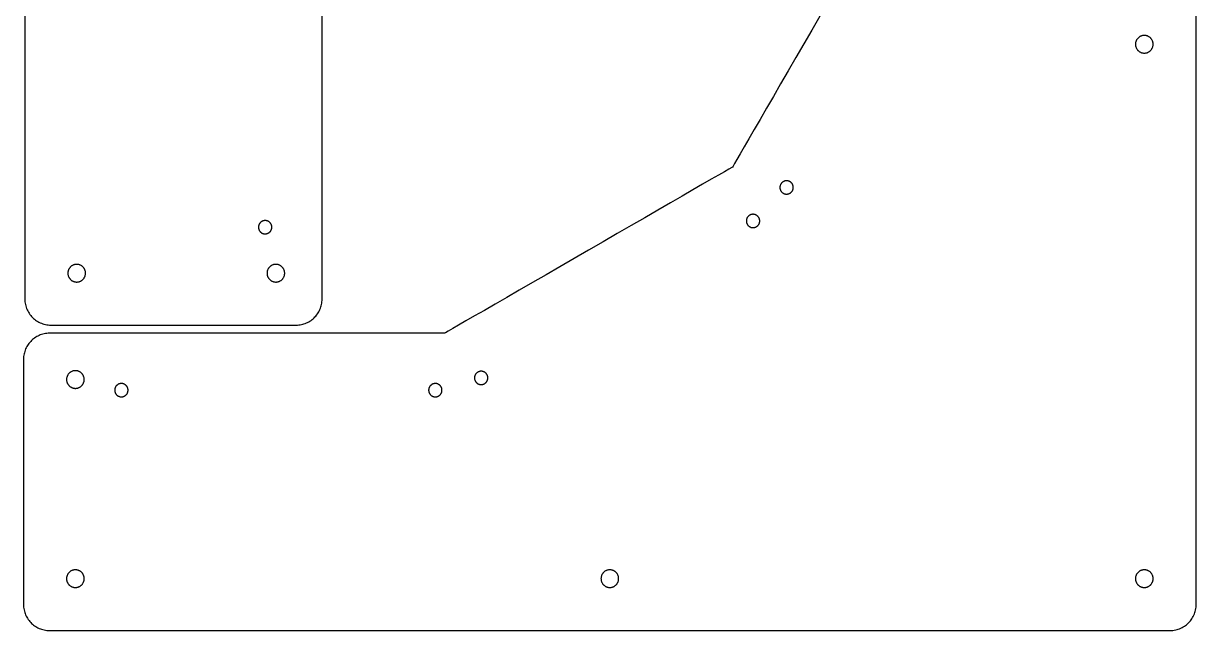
# Model space of a CAD drawing. Header units: millimetres. Extents: x -161 to 377, y -533 to 889.
# Drawn here: x -160.4 to 288.8, y -105 to 127.3 of the extents above; entities that cross this region are included whole.
import ezdxf

# ---------------------------------------------------------------- set-up
doc = ezdxf.new("R2010")
doc.units = ezdxf.units.MM
doc.header["$MEASUREMENT"] = 0

# ---------------------------------------------------------------- blocks, each defined once
blk = doc.blocks.new('block 16')
at = {"color": 7, "lineweight": 25}
blk.add_lwpolyline([(-159.89, 21.88), (-159.87, 21.33), (-159.83, 20.79), (-159.76, 20.26), (-159.66, 19.74), (-159.53, 19.22), (-159.38, 18.72), (-159.2, 18.23), (-159, 17.75), (-158.77, 17.29), (-158.52, 16.84), (-158.25, 16.4), (-157.96, 15.98), (-157.64, 15.57), (-157.31, 15.18), (-156.96, 14.81), (-156.59, 14.46), (-156.2, 14.12), (-155.79, 13.81), (-155.37, 13.52), (-154.93, 13.25), (-154.48, 13), (-154.02, 12.77), (-153.54, 12.57), (-153.05, 12.39), (-152.55, 12.24), (-152.03, 12.11), (-151.51, 12.01), (-150.98, 11.94), (-150.44, 11.9), (-149.89, 11.88), (-56.13, 11.88), (-55.6, 11.9), (-55.07, 11.94), (-54.56, 12), (-54.05, 12.1), (-53.55, 12.22), (-53.06, 12.36), (-52.59, 12.53), (-52.12, 12.72), (-51.67, 12.93), (-51.22, 13.16), (-50.8, 13.42), (-50.38, 13.7), (-49.98, 13.99), (-49.6, 14.3), (-49.23, 14.64), (-48.88, 14.99), (-48.55, 15.35), (-48.24, 15.74), (-47.94, 16.14), (-47.67, 16.55), (-47.41, 16.98), (-47.18, 17.42), (-46.96, 17.87), (-46.77, 18.34), (-46.61, 18.82), (-46.46, 19.3), (-46.34, 19.8), (-46.25, 20.31), (-46.18, 20.83), (-46.14, 21.35), (-46.13, 21.88), (-46.13, 173.02), (-45.93, 173.36), (-45.37, 174.34), (-44.45, 175.92), (-43.22, 178.05), (-41.7, 180.7), (-39.9, 183.81), (-37.86, 187.34), (-35.6, 191.25), (-33.15, 195.49), (-30.54, 200.02), (-27.78, 204.8), (-24.91, 209.77), (-21.95, 214.9), (-18.92, 220.15), (-15.85, 225.45), (-12.78, 230.79), (-9.71, 236.09), (-6.69, 241.33), (-3.73, 246.46), (-0.85, 251.44), (1.9, 256.21), (4.52, 260.75), (6.97, 264.99), (9.23, 268.9), (11.27, 272.43), (13.06, 275.54), (14.59, 278.19), (15.82, 280.32), (16.73, 281.9), (17.3, 282.88), (17.49, 283.22), (17.85, 283.42), (18.9, 284.03), (20.58, 285), (22.85, 286.31), (25.66, 287.93), (28.95, 289.83), (32.69, 291.99), (36.82, 294.38), (41.3, 296.96), (46.06, 299.71), (51.07, 302.6), (56.28, 305.61), (61.64, 308.7), (67.09, 311.85), (72.59, 315.03), (78.09, 318.2), (83.55, 321.35), (88.9, 324.44), (94.11, 327.45), (99.12, 330.34), (103.89, 333.1), (108.36, 335.68), (112.49, 338.06), (116.23, 340.22), (119.53, 342.13), (122.33, 343.75), (124.6, 345.06), (126.28, 346.03), (127.33, 346.63), (127.69, 346.84), (278.83, 346.84), (279.38, 346.85), (279.9, 346.9), (280.41, 346.96), (280.92, 347.06), (281.42, 347.18), (281.91, 347.32), (282.38, 347.49), (282.85, 347.68), (283.3, 347.89), (283.74, 348.13), (284.17, 348.38), (284.58, 348.66), (284.98, 348.95), (285.36, 349.27), (285.73, 349.6), (286.08, 349.95), (286.41, 350.32), (286.72, 350.7), (287.02, 351.1), (287.29, 351.51), (287.55, 351.94), (287.78, 352.38), (288, 352.83), (288.18, 353.3), (288.35, 353.78), (288.49, 354.26), (288.61, 354.76), (288.71, 355.27), (288.77, 355.78), (288.81, 356.31), (288.83, 356.84), (288.83, 450.6), (288.81, 451.13), (288.77, 451.65), (288.71, 452.17), (288.61, 452.68), (288.49, 453.17), (288.35, 453.66), (288.18, 454.14), (287.99, 454.6), (287.78, 455.06), (287.55, 455.5), (287.29, 455.93), (287.01, 456.34), (286.72, 456.74), (286.41, 457.12), (286.07, 457.49), (285.72, 457.84), (285.36, 458.17), (284.97, 458.49), (284.57, 458.78), (284.16, 459.06), (283.73, 459.31), (283.29, 459.55), (282.84, 459.76), (282.37, 459.95), (281.89, 460.12), (281.41, 460.26), (280.91, 460.38), (280.4, 460.47), (279.88, 460.54), (279.36, 460.58), (278.83, 460.6), (-149.89, 460.6), (-150.44, 460.58), (-150.98, 460.54), (-151.51, 460.47), (-152.03, 460.37), (-152.55, 460.24), (-153.05, 460.09), (-153.54, 459.91), (-154.02, 459.71), (-154.48, 459.48), (-154.93, 459.23), (-155.37, 458.96), (-155.79, 458.67), (-156.2, 458.35), (-156.59, 458.02), (-156.96, 457.67), (-157.31, 457.3), (-157.64, 456.91), (-157.96, 456.5), (-158.25, 456.08), (-158.52, 455.65), (-158.77, 455.19), (-159, 454.73), (-159.2, 454.25), (-159.38, 453.76), (-159.53, 453.26), (-159.66, 452.74), (-159.76, 452.22), (-159.83, 451.69), (-159.87, 451.15), (-159.89, 450.6), (-159.89, 21.88)], dxfattribs=at)
blk = doc.blocks.new('block 19')
at = {"color": 7, "lineweight": 25}
blk.add_lwpolyline([(-63.83, 28.36), (-63.64, 28.37), (-63.46, 28.38), (-63.28, 28.4), (-63.1, 28.44), (-62.93, 28.48), (-62.76, 28.53), (-62.59, 28.59), (-62.43, 28.66), (-62.27, 28.74), (-62.12, 28.82), (-61.97, 28.91), (-61.83, 29.01), (-61.69, 29.12), (-61.56, 29.23), (-61.44, 29.35), (-61.32, 29.48), (-61.21, 29.61), (-61.1, 29.75), (-61, 29.89), (-60.91, 30.04), (-60.82, 30.19), (-60.75, 30.35), (-60.68, 30.51), (-60.62, 30.67), (-60.57, 30.84), (-60.53, 31.02), (-60.49, 31.19), (-60.47, 31.37), (-60.45, 31.55), (-60.45, 31.74), (-60.45, 31.93), (-60.47, 32.1), (-60.49, 32.28), (-60.52, 32.45), (-60.56, 32.62), (-60.61, 32.78), (-60.67, 32.94), (-60.73, 33.1), (-60.8, 33.25), (-60.88, 33.4), (-60.97, 33.55), (-61.06, 33.69), (-61.16, 33.82), (-61.27, 33.95), (-61.38, 34.07), (-61.5, 34.19), (-61.62, 34.3), (-61.75, 34.41), (-61.89, 34.51), (-62.03, 34.6), (-62.17, 34.69), (-62.32, 34.77), (-62.47, 34.84), (-62.63, 34.9), (-62.79, 34.96), (-62.96, 35.01), (-63.13, 35.05), (-63.3, 35.08), (-63.47, 35.1), (-63.65, 35.12), (-63.83, 35.12), (-64.01, 35.12), (-64.18, 35.1), (-64.36, 35.08), (-64.53, 35.05), (-64.7, 35.01), (-64.86, 34.96), (-65.02, 34.9), (-65.18, 34.84), (-65.34, 34.77), (-65.48, 34.69), (-65.63, 34.6), (-65.77, 34.51), (-65.9, 34.41), (-66.03, 34.3), (-66.16, 34.19), (-66.28, 34.07), (-66.39, 33.95), (-66.49, 33.82), (-66.59, 33.68), (-66.69, 33.54), (-66.77, 33.4), (-66.85, 33.25), (-66.93, 33.1), (-66.99, 32.94), (-67.05, 32.78), (-67.09, 32.61), (-67.13, 32.44), (-67.17, 32.27), (-67.19, 32.1), (-67.2, 31.92), (-67.21, 31.74), (-67.2, 31.56), (-67.19, 31.38), (-67.17, 31.21), (-67.13, 31.04), (-67.09, 30.87), (-67.05, 30.7), (-66.99, 30.54), (-66.93, 30.39), (-66.85, 30.23), (-66.77, 30.08), (-66.69, 29.94), (-66.59, 29.8), (-66.49, 29.66), (-66.39, 29.54), (-66.28, 29.41), (-66.16, 29.29), (-66.03, 29.18), (-65.9, 29.07), (-65.77, 28.97), (-65.63, 28.88), (-65.49, 28.79), (-65.34, 28.71), (-65.18, 28.64), (-65.03, 28.58), (-64.86, 28.52), (-64.7, 28.47), (-64.53, 28.43), (-64.36, 28.4), (-64.18, 28.38), (-64.01, 28.37), (-63.83, 28.36)], dxfattribs=at)
blk = doc.blocks.new('block 24')
at = {"color": 7, "lineweight": 25}
blk.add_lwpolyline([(-140.03, 28.36), (-139.84, 28.37), (-139.66, 28.38), (-139.48, 28.4), (-139.3, 28.44), (-139.13, 28.48), (-138.96, 28.53), (-138.79, 28.59), (-138.63, 28.66), (-138.47, 28.74), (-138.32, 28.82), (-138.17, 28.91), (-138.03, 29.01), (-137.89, 29.12), (-137.76, 29.23), (-137.64, 29.35), (-137.52, 29.48), (-137.41, 29.61), (-137.3, 29.75), (-137.2, 29.89), (-137.11, 30.04), (-137.02, 30.19), (-136.95, 30.35), (-136.88, 30.51), (-136.82, 30.67), (-136.77, 30.84), (-136.73, 31.02), (-136.69, 31.19), (-136.67, 31.37), (-136.65, 31.55), (-136.65, 31.74), (-136.65, 31.93), (-136.67, 32.1), (-136.69, 32.28), (-136.72, 32.45), (-136.76, 32.62), (-136.81, 32.78), (-136.87, 32.94), (-136.93, 33.1), (-137, 33.25), (-137.08, 33.4), (-137.17, 33.55), (-137.26, 33.69), (-137.36, 33.82), (-137.47, 33.95), (-137.58, 34.07), (-137.7, 34.19), (-137.82, 34.3), (-137.95, 34.41), (-138.09, 34.51), (-138.23, 34.6), (-138.37, 34.69), (-138.52, 34.77), (-138.67, 34.84), (-138.83, 34.9), (-138.99, 34.96), (-139.16, 35.01), (-139.33, 35.05), (-139.5, 35.08), (-139.67, 35.1), (-139.85, 35.12), (-140.03, 35.12), (-140.21, 35.12), (-140.38, 35.1), (-140.56, 35.08), (-140.73, 35.05), (-140.9, 35.01), (-141.06, 34.96), (-141.22, 34.9), (-141.38, 34.84), (-141.54, 34.77), (-141.69, 34.69), (-141.83, 34.6), (-141.97, 34.51), (-142.1, 34.41), (-142.23, 34.3), (-142.36, 34.19), (-142.48, 34.07), (-142.59, 33.95), (-142.69, 33.82), (-142.79, 33.68), (-142.89, 33.54), (-142.97, 33.4), (-143.05, 33.25), (-143.13, 33.1), (-143.19, 32.94), (-143.25, 32.78), (-143.29, 32.61), (-143.33, 32.44), (-143.37, 32.27), (-143.39, 32.1), (-143.4, 31.92), (-143.41, 31.74), (-143.4, 31.56), (-143.39, 31.38), (-143.37, 31.21), (-143.33, 31.04), (-143.29, 30.87), (-143.25, 30.7), (-143.19, 30.54), (-143.13, 30.39), (-143.05, 30.23), (-142.97, 30.08), (-142.89, 29.94), (-142.79, 29.8), (-142.69, 29.66), (-142.59, 29.54), (-142.48, 29.41), (-142.36, 29.29), (-142.23, 29.18), (-142.1, 29.07), (-141.97, 28.97), (-141.83, 28.88), (-141.69, 28.79), (-141.54, 28.71), (-141.38, 28.64), (-141.23, 28.58), (-141.06, 28.52), (-140.9, 28.47), (-140.73, 28.43), (-140.56, 28.4), (-140.38, 28.38), (-140.21, 28.37), (-140.03, 28.36)], dxfattribs=at)
blk = doc.blocks.new('block 25')
at = {"color": 7, "lineweight": 25}
blk.add_lwpolyline([(-67.92, 46.79), (-67.78, 46.79), (-67.64, 46.8), (-67.5, 46.82), (-67.37, 46.85), (-67.24, 46.88), (-67.11, 46.92), (-66.99, 46.96), (-66.86, 47.01), (-66.74, 47.07), (-66.63, 47.14), (-66.52, 47.2), (-66.41, 47.28), (-66.31, 47.36), (-66.21, 47.44), (-66.11, 47.53), (-66.02, 47.63), (-65.94, 47.73), (-65.86, 47.83), (-65.78, 47.94), (-65.71, 48.05), (-65.65, 48.17), (-65.59, 48.29), (-65.54, 48.41), (-65.49, 48.53), (-65.45, 48.66), (-65.42, 48.79), (-65.4, 48.93), (-65.38, 49.06), (-65.37, 49.2), (-65.36, 49.34), (-65.37, 49.48), (-65.38, 49.61), (-65.4, 49.75), (-65.42, 49.88), (-65.45, 50), (-65.49, 50.13), (-65.53, 50.25), (-65.58, 50.37), (-65.63, 50.48), (-65.69, 50.6), (-65.76, 50.7), (-65.83, 50.81), (-65.9, 50.91), (-65.98, 51.01), (-66.07, 51.1), (-66.16, 51.19), (-66.25, 51.28), (-66.35, 51.36), (-66.45, 51.43), (-66.56, 51.5), (-66.67, 51.57), (-66.78, 51.63), (-66.9, 51.68), (-67.01, 51.73), (-67.14, 51.77), (-67.26, 51.81), (-67.39, 51.84), (-67.52, 51.86), (-67.65, 51.88), (-67.78, 51.89), (-67.92, 51.9), (-68.05, 51.89), (-68.19, 51.88), (-68.32, 51.86), (-68.45, 51.84), (-68.58, 51.81), (-68.7, 51.77), (-68.82, 51.73), (-68.94, 51.68), (-69.06, 51.63), (-69.17, 51.57), (-69.28, 51.5), (-69.39, 51.43), (-69.49, 51.36), (-69.59, 51.28), (-69.68, 51.19), (-69.77, 51.1), (-69.85, 51.01), (-69.94, 50.91), (-70.01, 50.81), (-70.08, 50.7), (-70.15, 50.59), (-70.21, 50.48), (-70.26, 50.36), (-70.31, 50.25), (-70.35, 50.12), (-70.39, 50), (-70.42, 49.87), (-70.44, 49.74), (-70.46, 49.61), (-70.47, 49.48), (-70.47, 49.34), (-70.47, 49.2), (-70.46, 49.07), (-70.44, 48.94), (-70.42, 48.81), (-70.39, 48.68), (-70.35, 48.56), (-70.31, 48.44), (-70.26, 48.32), (-70.21, 48.2), (-70.15, 48.09), (-70.08, 47.98), (-70.01, 47.87), (-69.94, 47.77), (-69.85, 47.67), (-69.77, 47.58), (-69.68, 47.49), (-69.59, 47.4), (-69.49, 47.32), (-69.39, 47.25), (-69.28, 47.18), (-69.17, 47.11), (-69.06, 47.05), (-68.94, 47), (-68.82, 46.95), (-68.7, 46.91), (-68.58, 46.87), (-68.45, 46.84), (-68.32, 46.82), (-68.19, 46.8), (-68.05, 46.79), (-67.92, 46.79)], dxfattribs=at)
blk = doc.blocks.new('block 32')
at = {"color": 7, "lineweight": 25}
blk.add_lwpolyline([(288.32, 333.71), (288.31, 334.26), (288.26, 334.8), (288.19, 335.34), (288.09, 335.86), (287.96, 336.37), (287.81, 336.87), (287.63, 337.37), (287.43, 337.84), (287.21, 338.31), (286.96, 338.76), (286.69, 339.2), (286.39, 339.62), (286.08, 340.03), (285.75, 340.41), (285.39, 340.79), (285.02, 341.14), (284.63, 341.47), (284.23, 341.79), (283.81, 342.08), (283.37, 342.35), (282.92, 342.6), (282.45, 342.82), (281.97, 343.03), (281.48, 343.2), (280.98, 343.36), (280.47, 343.48), (279.94, 343.58), (279.41, 343.65), (278.87, 343.7), (278.32, 343.71), (184.56, 343.71), (184.03, 343.7), (183.51, 343.66), (182.99, 343.59), (182.49, 343.5), (181.99, 343.38), (181.5, 343.24), (181.02, 343.07), (180.56, 342.88), (180.1, 342.67), (179.66, 342.43), (179.23, 342.18), (178.82, 341.9), (178.42, 341.6), (178.04, 341.29), (177.67, 340.96), (177.32, 340.61), (176.99, 340.24), (176.67, 339.86), (176.38, 339.46), (176.1, 339.05), (175.85, 338.62), (175.61, 338.18), (175.4, 337.72), (175.21, 337.26), (175.04, 336.78), (174.9, 336.29), (174.78, 335.79), (174.69, 335.29), (174.62, 334.77), (174.58, 334.25), (174.56, 333.71), (174.56, 182.57), (174.37, 182.24), (173.8, 181.26), (172.89, 179.68), (171.66, 177.54), (170.13, 174.9), (168.34, 171.79), (166.3, 168.25), (164.04, 164.35), (161.59, 160.1), (158.97, 155.57), (156.22, 150.8), (153.34, 145.82), (150.38, 140.69), (147.36, 135.45), (144.29, 130.14), (141.21, 124.81), (138.15, 119.5), (135.12, 114.26), (132.16, 109.13), (129.29, 104.16), (126.53, 99.38), (123.91, 94.85), (121.47, 90.61), (119.21, 86.7), (117.17, 83.16), (115.37, 80.05), (113.85, 77.41), (112.61, 75.28), (111.7, 73.7), (111.14, 72.72), (110.94, 72.38), (110.58, 72.17), (109.54, 71.57), (107.86, 70.6), (105.59, 69.29), (102.78, 67.67), (99.48, 65.76), (95.74, 63.6), (91.61, 61.22), (87.14, 58.64), (82.37, 55.89), (77.36, 52.99), (72.15, 49.99), (66.8, 46.89), (61.35, 43.75), (55.84, 40.57), (50.34, 37.39), (44.89, 34.24), (39.54, 31.15), (34.33, 28.15), (29.32, 25.25), (24.55, 22.5), (20.08, 19.92), (15.95, 17.53), (12.21, 15.37), (8.91, 13.47), (6.1, 11.85), (3.83, 10.54), (2.15, 9.57), (1.11, 8.97), (0.75, 8.76), (-150.39, 8.76), (-150.94, 8.74), (-151.47, 8.7), (-151.98, 8.63), (-152.49, 8.54), (-152.98, 8.42), (-153.47, 8.28), (-153.95, 8.11), (-154.41, 7.92), (-154.87, 7.7), (-155.31, 7.47), (-155.73, 7.21), (-156.15, 6.94), (-156.54, 6.64), (-156.93, 6.33), (-157.29, 6), (-157.64, 5.65), (-157.98, 5.28), (-158.29, 4.9), (-158.58, 4.5), (-158.86, 4.08), (-159.11, 3.66), (-159.35, 3.22), (-159.56, 2.76), (-159.75, 2.3), (-159.92, 1.82), (-160.06, 1.33), (-160.18, 0.83), (-160.27, 0.33), (-160.34, -0.19), (-160.38, -0.71), (-160.39, -1.24), (-160.39, -95), (-160.38, -95.53), (-160.34, -96.06), (-160.27, -96.57), (-160.18, -97.08), (-160.06, -97.58), (-159.92, -98.07), (-159.75, -98.54), (-159.56, -99.01), (-159.35, -99.46), (-159.11, -99.9), (-158.86, -100.33), (-158.58, -100.75), (-158.28, -101.14), (-157.97, -101.53), (-157.64, -101.9), (-157.29, -102.25), (-156.92, -102.58), (-156.54, -102.89), (-156.14, -103.19), (-155.72, -103.46), (-155.3, -103.72), (-154.86, -103.95), (-154.4, -104.17), (-153.94, -104.35), (-153.46, -104.52), (-152.97, -104.67), (-152.47, -104.78), (-151.96, -104.88), (-151.45, -104.95), (-150.92, -104.99), (-150.39, -105), (278.32, -105), (278.87, -104.99), (279.41, -104.94), (279.94, -104.87), (280.47, -104.77), (280.98, -104.64), (281.48, -104.49), (281.97, -104.31), (282.45, -104.11), (282.92, -103.88), (283.37, -103.64), (283.81, -103.36), (284.23, -103.07), (284.63, -102.76), (285.02, -102.42), (285.39, -102.07), (285.75, -101.7), (286.08, -101.31), (286.39, -100.91), (286.69, -100.49), (286.96, -100.05), (287.21, -99.6), (287.43, -99.13), (287.63, -98.65), (287.81, -98.16), (287.96, -97.66), (288.09, -97.15), (288.19, -96.62), (288.26, -96.09), (288.31, -95.55), (288.32, -95), (288.32, 333.71)], dxfattribs=at)
blk = doc.blocks.new('block 34')
at = {"color": 7, "lineweight": 25}
blk.add_lwpolyline([(268.46, -81.76), (268.28, -81.77), (268.09, -81.78), (267.91, -81.81), (267.74, -81.84), (267.56, -81.88), (267.39, -81.93), (267.23, -81.99), (267.07, -82.06), (266.91, -82.14), (266.76, -82.22), (266.61, -82.31), (266.47, -82.41), (266.33, -82.52), (266.2, -82.63), (266.07, -82.75), (265.95, -82.88), (265.84, -83.01), (265.73, -83.15), (265.64, -83.29), (265.54, -83.44), (265.46, -83.59), (265.38, -83.75), (265.32, -83.91), (265.26, -84.07), (265.2, -84.24), (265.16, -84.42), (265.13, -84.59), (265.1, -84.77), (265.09, -84.96), (265.08, -85.14), (265.09, -85.33), (265.1, -85.5), (265.12, -85.68), (265.16, -85.85), (265.2, -86.02), (265.25, -86.18), (265.3, -86.34), (265.37, -86.5), (265.44, -86.65), (265.52, -86.8), (265.61, -86.95), (265.7, -87.09), (265.8, -87.22), (265.9, -87.35), (266.02, -87.47), (266.13, -87.59), (266.26, -87.7), (266.39, -87.81), (266.52, -87.91), (266.66, -88), (266.81, -88.09), (266.96, -88.17), (267.11, -88.24), (267.27, -88.3), (267.43, -88.36), (267.59, -88.41), (267.76, -88.45), (267.93, -88.48), (268.11, -88.5), (268.28, -88.52), (268.46, -88.52), (268.64, -88.52), (268.82, -88.5), (268.99, -88.48), (269.16, -88.45), (269.33, -88.41), (269.5, -88.36), (269.66, -88.3), (269.82, -88.24), (269.97, -88.17), (270.12, -88.09), (270.26, -88), (270.41, -87.91), (270.54, -87.81), (270.67, -87.7), (270.79, -87.59), (270.91, -87.47), (271.02, -87.35), (271.13, -87.22), (271.23, -87.08), (271.32, -86.94), (271.41, -86.8), (271.49, -86.65), (271.56, -86.5), (271.62, -86.34), (271.68, -86.18), (271.73, -86.01), (271.77, -85.84), (271.8, -85.67), (271.82, -85.5), (271.84, -85.32), (271.84, -85.14), (271.84, -84.96), (271.82, -84.79), (271.8, -84.61), (271.77, -84.44), (271.73, -84.27), (271.68, -84.11), (271.62, -83.95), (271.56, -83.79), (271.49, -83.63), (271.41, -83.49), (271.32, -83.34), (271.23, -83.2), (271.13, -83.07), (271.02, -82.94), (270.91, -82.81), (270.79, -82.69), (270.67, -82.58), (270.54, -82.47), (270.41, -82.37), (270.26, -82.28), (270.12, -82.2), (269.97, -82.12), (269.82, -82.04), (269.66, -81.98), (269.5, -81.92), (269.33, -81.88), (269.16, -81.84), (268.99, -81.8), (268.82, -81.78), (268.64, -81.77), (268.46, -81.76)], dxfattribs=at)
blk = doc.blocks.new('block 36')
at = {"color": 7, "lineweight": 25}
blk.add_lwpolyline([(63.96, -81.76), (63.78, -81.77), (63.6, -81.78), (63.42, -81.81), (63.24, -81.84), (63.07, -81.88), (62.9, -81.93), (62.73, -81.99), (62.57, -82.06), (62.41, -82.14), (62.26, -82.22), (62.11, -82.31), (61.97, -82.41), (61.83, -82.52), (61.7, -82.63), (61.57, -82.75), (61.46, -82.88), (61.34, -83.01), (61.24, -83.15), (61.14, -83.29), (61.05, -83.44), (60.96, -83.59), (60.89, -83.75), (60.82, -83.91), (60.76, -84.07), (60.71, -84.24), (60.66, -84.42), (60.63, -84.59), (60.6, -84.77), (60.59, -84.96), (60.58, -85.14), (60.59, -85.33), (60.6, -85.5), (60.63, -85.68), (60.66, -85.85), (60.7, -86.02), (60.75, -86.18), (60.8, -86.34), (60.87, -86.5), (60.94, -86.65), (61.02, -86.8), (61.11, -86.95), (61.2, -87.09), (61.3, -87.22), (61.41, -87.35), (61.52, -87.47), (61.64, -87.59), (61.76, -87.7), (61.89, -87.81), (62.02, -87.91), (62.16, -88), (62.31, -88.09), (62.46, -88.17), (62.61, -88.24), (62.77, -88.3), (62.93, -88.36), (63.09, -88.41), (63.26, -88.45), (63.43, -88.48), (63.61, -88.5), (63.79, -88.52), (63.96, -88.52), (64.14, -88.52), (64.32, -88.5), (64.5, -88.48), (64.67, -88.45), (64.83, -88.41), (65, -88.36), (65.16, -88.3), (65.32, -88.24), (65.47, -88.17), (65.62, -88.09), (65.77, -88), (65.91, -87.91), (66.04, -87.81), (66.17, -87.7), (66.29, -87.59), (66.41, -87.47), (66.53, -87.35), (66.63, -87.22), (66.73, -87.08), (66.82, -86.94), (66.91, -86.8), (66.99, -86.65), (67.06, -86.5), (67.13, -86.34), (67.18, -86.18), (67.23, -86.01), (67.27, -85.84), (67.3, -85.67), (67.33, -85.5), (67.34, -85.32), (67.34, -85.14), (67.34, -84.96), (67.33, -84.79), (67.3, -84.61), (67.27, -84.44), (67.23, -84.27), (67.18, -84.11), (67.13, -83.95), (67.06, -83.79), (66.99, -83.63), (66.91, -83.49), (66.82, -83.34), (66.73, -83.2), (66.63, -83.07), (66.53, -82.94), (66.41, -82.81), (66.29, -82.69), (66.17, -82.58), (66.04, -82.47), (65.91, -82.37), (65.77, -82.28), (65.62, -82.2), (65.47, -82.12), (65.32, -82.04), (65.16, -81.98), (65, -81.92), (64.84, -81.88), (64.67, -81.84), (64.5, -81.8), (64.32, -81.78), (64.14, -81.77), (63.96, -81.76)], dxfattribs=at)
blk = doc.blocks.new('block 37')
at = {"color": 7, "lineweight": 25}
blk.add_lwpolyline([(-140.53, -5.56), (-140.72, -5.57), (-140.9, -5.58), (-141.08, -5.61), (-141.26, -5.64), (-141.43, -5.68), (-141.6, -5.73), (-141.77, -5.79), (-141.93, -5.86), (-142.09, -5.94), (-142.24, -6.02), (-142.39, -6.11), (-142.53, -6.21), (-142.67, -6.32), (-142.8, -6.43), (-142.92, -6.55), (-143.04, -6.68), (-143.16, -6.81), (-143.26, -6.95), (-143.36, -7.09), (-143.45, -7.24), (-143.54, -7.39), (-143.61, -7.55), (-143.68, -7.71), (-143.74, -7.87), (-143.79, -8.04), (-143.84, -8.22), (-143.87, -8.39), (-143.89, -8.57), (-143.91, -8.76), (-143.91, -8.94), (-143.91, -9.13), (-143.9, -9.3), (-143.87, -9.48), (-143.84, -9.65), (-143.8, -9.82), (-143.75, -9.98), (-143.69, -10.14), (-143.63, -10.3), (-143.56, -10.45), (-143.48, -10.6), (-143.39, -10.75), (-143.3, -10.89), (-143.2, -11.02), (-143.09, -11.15), (-142.98, -11.27), (-142.86, -11.39), (-142.74, -11.5), (-142.61, -11.61), (-142.47, -11.71), (-142.33, -11.8), (-142.19, -11.89), (-142.04, -11.97), (-141.89, -12.04), (-141.73, -12.1), (-141.57, -12.16), (-141.4, -12.21), (-141.24, -12.25), (-141.07, -12.28), (-140.89, -12.3), (-140.71, -12.32), (-140.53, -12.32), (-140.36, -12.32), (-140.18, -12.3), (-140, -12.28), (-139.83, -12.25), (-139.66, -12.21), (-139.5, -12.16), (-139.34, -12.1), (-139.18, -12.04), (-139.03, -11.97), (-138.88, -11.89), (-138.73, -11.8), (-138.59, -11.71), (-138.46, -11.61), (-138.33, -11.5), (-138.2, -11.39), (-138.09, -11.27), (-137.97, -11.15), (-137.87, -11.02), (-137.77, -10.88), (-137.67, -10.74), (-137.59, -10.6), (-137.51, -10.45), (-137.44, -10.3), (-137.37, -10.14), (-137.32, -9.98), (-137.27, -9.81), (-137.23, -9.64), (-137.2, -9.47), (-137.17, -9.3), (-137.16, -9.12), (-137.15, -8.94), (-137.16, -8.76), (-137.17, -8.59), (-137.2, -8.41), (-137.23, -8.24), (-137.27, -8.07), (-137.32, -7.91), (-137.37, -7.75), (-137.44, -7.59), (-137.51, -7.43), (-137.59, -7.28), (-137.67, -7.14), (-137.77, -7), (-137.87, -6.87), (-137.97, -6.74), (-138.09, -6.61), (-138.2, -6.49), (-138.33, -6.38), (-138.46, -6.27), (-138.59, -6.17), (-138.73, -6.08), (-138.88, -6), (-139.03, -5.92), (-139.18, -5.84), (-139.34, -5.78), (-139.5, -5.72), (-139.66, -5.67), (-139.83, -5.64), (-140, -5.6), (-140.18, -5.58), (-140.35, -5.57), (-140.53, -5.56)], dxfattribs=at)
blk = doc.blocks.new('block 38')
at = {"color": 7, "lineweight": 25}
blk.add_lwpolyline([(-140.53, -81.76), (-140.72, -81.77), (-140.9, -81.78), (-141.08, -81.81), (-141.26, -81.84), (-141.43, -81.88), (-141.6, -81.93), (-141.77, -81.99), (-141.93, -82.06), (-142.09, -82.14), (-142.24, -82.22), (-142.39, -82.31), (-142.53, -82.41), (-142.67, -82.52), (-142.8, -82.63), (-142.92, -82.75), (-143.04, -82.88), (-143.16, -83.01), (-143.26, -83.15), (-143.36, -83.29), (-143.45, -83.44), (-143.54, -83.59), (-143.61, -83.75), (-143.68, -83.91), (-143.74, -84.07), (-143.79, -84.24), (-143.84, -84.42), (-143.87, -84.59), (-143.89, -84.77), (-143.91, -84.96), (-143.91, -85.14), (-143.91, -85.33), (-143.9, -85.5), (-143.87, -85.68), (-143.84, -85.85), (-143.8, -86.02), (-143.75, -86.18), (-143.69, -86.34), (-143.63, -86.5), (-143.56, -86.65), (-143.48, -86.8), (-143.39, -86.95), (-143.3, -87.09), (-143.2, -87.22), (-143.09, -87.35), (-142.98, -87.47), (-142.86, -87.59), (-142.74, -87.7), (-142.61, -87.81), (-142.47, -87.91), (-142.33, -88), (-142.19, -88.09), (-142.04, -88.17), (-141.89, -88.24), (-141.73, -88.3), (-141.57, -88.36), (-141.4, -88.41), (-141.24, -88.45), (-141.07, -88.48), (-140.89, -88.5), (-140.71, -88.52), (-140.53, -88.52), (-140.36, -88.52), (-140.18, -88.5), (-140, -88.48), (-139.83, -88.45), (-139.66, -88.41), (-139.5, -88.36), (-139.34, -88.3), (-139.18, -88.24), (-139.03, -88.17), (-138.88, -88.09), (-138.73, -88), (-138.59, -87.91), (-138.46, -87.81), (-138.33, -87.7), (-138.2, -87.59), (-138.09, -87.47), (-137.97, -87.35), (-137.87, -87.22), (-137.77, -87.08), (-137.67, -86.94), (-137.59, -86.8), (-137.51, -86.65), (-137.44, -86.5), (-137.37, -86.34), (-137.32, -86.18), (-137.27, -86.01), (-137.23, -85.84), (-137.2, -85.67), (-137.17, -85.5), (-137.16, -85.32), (-137.15, -85.14), (-137.16, -84.96), (-137.17, -84.79), (-137.2, -84.61), (-137.23, -84.44), (-137.27, -84.27), (-137.32, -84.11), (-137.37, -83.95), (-137.44, -83.79), (-137.51, -83.63), (-137.59, -83.49), (-137.67, -83.34), (-137.77, -83.2), (-137.87, -83.07), (-137.97, -82.94), (-138.09, -82.81), (-138.2, -82.69), (-138.33, -82.58), (-138.46, -82.47), (-138.59, -82.37), (-138.73, -82.28), (-138.88, -82.2), (-139.03, -82.12), (-139.18, -82.04), (-139.34, -81.98), (-139.5, -81.92), (-139.66, -81.88), (-139.83, -81.84), (-140, -81.8), (-140.18, -81.78), (-140.35, -81.77), (-140.53, -81.76)], dxfattribs=at)
blk = doc.blocks.new('block 39')
at = {"color": 7, "lineweight": 25}
blk.add_lwpolyline([(268.46, 122.74), (268.28, 122.73), (268.09, 122.72), (267.91, 122.69), (267.74, 122.66), (267.56, 122.62), (267.39, 122.56), (267.23, 122.5), (267.07, 122.44), (266.91, 122.36), (266.76, 122.28), (266.61, 122.18), (266.47, 122.08), (266.33, 121.98), (266.2, 121.87), (266.07, 121.75), (265.95, 121.62), (265.84, 121.49), (265.73, 121.35), (265.64, 121.21), (265.54, 121.06), (265.46, 120.91), (265.38, 120.75), (265.32, 120.59), (265.26, 120.42), (265.2, 120.25), (265.16, 120.08), (265.13, 119.9), (265.1, 119.72), (265.09, 119.54), (265.08, 119.36), (265.09, 119.17), (265.1, 118.99), (265.12, 118.82), (265.16, 118.65), (265.2, 118.48), (265.25, 118.32), (265.3, 118.15), (265.37, 118), (265.44, 117.85), (265.52, 117.7), (265.61, 117.55), (265.7, 117.41), (265.8, 117.28), (265.9, 117.15), (266.02, 117.02), (266.13, 116.91), (266.26, 116.79), (266.39, 116.69), (266.52, 116.59), (266.66, 116.5), (266.81, 116.41), (266.96, 116.33), (267.11, 116.26), (267.27, 116.19), (267.43, 116.14), (267.59, 116.09), (267.76, 116.05), (267.93, 116.02), (268.11, 116), (268.28, 115.98), (268.46, 115.98), (268.64, 115.98), (268.82, 116), (268.99, 116.02), (269.16, 116.05), (269.33, 116.09), (269.5, 116.14), (269.66, 116.2), (269.82, 116.26), (269.97, 116.33), (270.12, 116.41), (270.26, 116.5), (270.41, 116.59), (270.54, 116.69), (270.67, 116.8), (270.79, 116.91), (270.91, 117.03), (271.02, 117.15), (271.13, 117.28), (271.23, 117.41), (271.32, 117.55), (271.41, 117.7), (271.49, 117.85), (271.56, 118), (271.62, 118.16), (271.68, 118.32), (271.73, 118.49), (271.77, 118.65), (271.8, 118.83), (271.82, 119), (271.84, 119.18), (271.84, 119.36), (271.84, 119.54), (271.82, 119.71), (271.8, 119.89), (271.77, 120.06), (271.73, 120.23), (271.68, 120.39), (271.62, 120.55), (271.56, 120.71), (271.49, 120.86), (271.41, 121.01), (271.32, 121.16), (271.23, 121.3), (271.13, 121.43), (271.02, 121.56), (270.91, 121.69), (270.79, 121.8), (270.67, 121.92), (270.54, 122.02), (270.41, 122.12), (270.26, 122.22), (270.12, 122.3), (269.97, 122.38), (269.82, 122.45), (269.66, 122.52), (269.5, 122.57), (269.33, 122.62), (269.16, 122.66), (268.99, 122.7), (268.82, 122.72), (268.64, 122.73), (268.46, 122.74)], dxfattribs=at)
blk = doc.blocks.new('block 43')
at = {"color": 7, "lineweight": 25}
blk.add_lwpolyline([(118.75, 54.28), (118.61, 54.28), (118.48, 54.27), (118.34, 54.25), (118.21, 54.22), (118.07, 54.19), (117.95, 54.15), (117.82, 54.11), (117.7, 54.05), (117.58, 54), (117.46, 53.93), (117.35, 53.86), (117.25, 53.79), (117.14, 53.71), (117.04, 53.62), (116.95, 53.53), (116.86, 53.44), (116.77, 53.34), (116.69, 53.24), (116.62, 53.13), (116.55, 53.02), (116.48, 52.9), (116.43, 52.78), (116.37, 52.66), (116.33, 52.53), (116.29, 52.41), (116.26, 52.28), (116.23, 52.14), (116.21, 52.01), (116.2, 51.87), (116.2, 51.73), (116.2, 51.59), (116.21, 51.45), (116.23, 51.32), (116.26, 51.19), (116.29, 51.07), (116.32, 50.94), (116.36, 50.82), (116.41, 50.7), (116.47, 50.59), (116.53, 50.47), (116.59, 50.36), (116.66, 50.26), (116.74, 50.16), (116.82, 50.06), (116.91, 49.96), (116.99, 49.88), (117.09, 49.79), (117.19, 49.71), (117.29, 49.64), (117.39, 49.56), (117.5, 49.5), (117.61, 49.44), (117.73, 49.39), (117.85, 49.34), (117.97, 49.29), (118.1, 49.26), (118.22, 49.23), (118.35, 49.2), (118.49, 49.19), (118.62, 49.18), (118.75, 49.17), (118.89, 49.18), (119.02, 49.19), (119.16, 49.2), (119.28, 49.23), (119.41, 49.26), (119.54, 49.3), (119.66, 49.34), (119.78, 49.39), (119.89, 49.44), (120.01, 49.5), (120.12, 49.57), (120.22, 49.64), (120.32, 49.71), (120.42, 49.79), (120.51, 49.88), (120.61, 49.97), (120.69, 50.06), (120.77, 50.16), (120.85, 50.26), (120.92, 50.36), (120.98, 50.47), (121.04, 50.59), (121.1, 50.7), (121.14, 50.82), (121.19, 50.95), (121.22, 51.07), (121.25, 51.2), (121.28, 51.33), (121.3, 51.46), (121.31, 51.59), (121.31, 51.73), (121.31, 51.86), (121.3, 52), (121.28, 52.13), (121.25, 52.26), (121.22, 52.39), (121.19, 52.51), (121.14, 52.63), (121.1, 52.75), (121.04, 52.87), (120.98, 52.98), (120.92, 53.09), (120.85, 53.2), (120.77, 53.3), (120.69, 53.4), (120.61, 53.49), (120.52, 53.58), (120.42, 53.66), (120.32, 53.74), (120.22, 53.82), (120.12, 53.89), (120.01, 53.95), (119.89, 54.01), (119.78, 54.07), (119.66, 54.12), (119.54, 54.16), (119.41, 54.2), (119.29, 54.23), (119.16, 54.25), (119.02, 54.27), (118.89, 54.28), (118.75, 54.28)], dxfattribs=at)
blk = doc.blocks.new('block 44')
at = {"color": 7, "lineweight": 25}
blk.add_lwpolyline([(-2.81, -10.48), (-2.95, -10.48), (-3.09, -10.49), (-3.23, -10.51), (-3.36, -10.54), (-3.49, -10.57), (-3.62, -10.61), (-3.75, -10.65), (-3.87, -10.7), (-3.99, -10.76), (-4.1, -10.83), (-4.21, -10.9), (-4.32, -10.97), (-4.43, -11.05), (-4.53, -11.14), (-4.62, -11.23), (-4.71, -11.32), (-4.79, -11.42), (-4.88, -11.52), (-4.95, -11.63), (-5.02, -11.74), (-5.08, -11.86), (-5.14, -11.98), (-5.19, -12.1), (-5.24, -12.23), (-5.28, -12.35), (-5.31, -12.49), (-5.33, -12.62), (-5.35, -12.75), (-5.36, -12.89), (-5.37, -13.03), (-5.36, -13.17), (-5.35, -13.31), (-5.34, -13.44), (-5.31, -13.57), (-5.28, -13.7), (-5.24, -13.82), (-5.2, -13.94), (-5.15, -14.06), (-5.1, -14.18), (-5.04, -14.29), (-4.97, -14.4), (-4.9, -14.5), (-4.83, -14.6), (-4.75, -14.7), (-4.66, -14.8), (-4.57, -14.89), (-4.48, -14.97), (-4.38, -15.05), (-4.28, -15.13), (-4.17, -15.2), (-4.06, -15.26), (-3.95, -15.32), (-3.84, -15.37), (-3.72, -15.42), (-3.59, -15.47), (-3.47, -15.5), (-3.34, -15.53), (-3.21, -15.56), (-3.08, -15.57), (-2.95, -15.58), (-2.81, -15.59), (-2.68, -15.58), (-2.54, -15.57), (-2.41, -15.56), (-2.28, -15.53), (-2.15, -15.5), (-2.03, -15.47), (-1.91, -15.42), (-1.79, -15.37), (-1.67, -15.32), (-1.56, -15.26), (-1.45, -15.2), (-1.34, -15.12), (-1.24, -15.05), (-1.14, -14.97), (-1.05, -14.88), (-0.96, -14.8), (-0.88, -14.7), (-0.8, -14.6), (-0.72, -14.5), (-0.65, -14.4), (-0.59, -14.29), (-0.53, -14.17), (-0.47, -14.06), (-0.42, -13.94), (-0.38, -13.82), (-0.34, -13.69), (-0.31, -13.56), (-0.29, -13.43), (-0.27, -13.3), (-0.26, -13.17), (-0.26, -13.03), (-0.26, -12.9), (-0.27, -12.76), (-0.29, -12.63), (-0.31, -12.5), (-0.34, -12.37), (-0.38, -12.25), (-0.42, -12.13), (-0.47, -12.01), (-0.53, -11.89), (-0.59, -11.78), (-0.65, -11.67), (-0.72, -11.57), (-0.8, -11.46), (-0.88, -11.36), (-0.96, -11.27), (-1.05, -11.18), (-1.14, -11.1), (-1.24, -11.02), (-1.34, -10.94), (-1.45, -10.87), (-1.56, -10.81), (-1.67, -10.75), (-1.79, -10.69), (-1.91, -10.64), (-2.03, -10.6), (-2.15, -10.56), (-2.28, -10.53), (-2.41, -10.51), (-2.54, -10.49), (-2.68, -10.48), (-2.81, -10.48)], dxfattribs=at)
blk = doc.blocks.new('block 45')
at = {"color": 7, "lineweight": 25}
blk.add_lwpolyline([(-122.93, -10.48), (-123.07, -10.48), (-123.21, -10.49), (-123.35, -10.51), (-123.48, -10.54), (-123.61, -10.57), (-123.74, -10.61), (-123.87, -10.65), (-123.99, -10.7), (-124.11, -10.76), (-124.22, -10.83), (-124.34, -10.9), (-124.44, -10.97), (-124.55, -11.05), (-124.65, -11.14), (-124.74, -11.23), (-124.83, -11.32), (-124.92, -11.42), (-125, -11.52), (-125.07, -11.63), (-125.14, -11.74), (-125.2, -11.86), (-125.26, -11.98), (-125.31, -12.1), (-125.36, -12.23), (-125.4, -12.35), (-125.43, -12.49), (-125.46, -12.62), (-125.47, -12.75), (-125.49, -12.89), (-125.49, -13.03), (-125.49, -13.17), (-125.47, -13.31), (-125.46, -13.44), (-125.43, -13.57), (-125.4, -13.7), (-125.37, -13.82), (-125.32, -13.94), (-125.27, -14.06), (-125.22, -14.18), (-125.16, -14.29), (-125.1, -14.4), (-125.02, -14.5), (-124.95, -14.6), (-124.87, -14.7), (-124.78, -14.8), (-124.69, -14.89), (-124.6, -14.97), (-124.5, -15.05), (-124.4, -15.13), (-124.3, -15.2), (-124.19, -15.26), (-124.07, -15.32), (-123.96, -15.37), (-123.84, -15.42), (-123.72, -15.47), (-123.59, -15.5), (-123.46, -15.53), (-123.34, -15.56), (-123.2, -15.57), (-123.07, -15.58), (-122.93, -15.59), (-122.8, -15.58), (-122.67, -15.57), (-122.53, -15.56), (-122.4, -15.53), (-122.28, -15.5), (-122.15, -15.47), (-122.03, -15.42), (-121.91, -15.37), (-121.79, -15.32), (-121.68, -15.26), (-121.57, -15.2), (-121.47, -15.12), (-121.37, -15.05), (-121.27, -14.97), (-121.17, -14.88), (-121.08, -14.8), (-121, -14.7), (-120.92, -14.6), (-120.84, -14.5), (-120.77, -14.4), (-120.71, -14.29), (-120.65, -14.17), (-120.59, -14.06), (-120.54, -13.94), (-120.5, -13.82), (-120.47, -13.69), (-120.43, -13.56), (-120.41, -13.43), (-120.39, -13.3), (-120.38, -13.17), (-120.38, -13.03), (-120.38, -12.9), (-120.39, -12.76), (-120.41, -12.63), (-120.43, -12.5), (-120.47, -12.37), (-120.5, -12.25), (-120.54, -12.13), (-120.59, -12.01), (-120.65, -11.89), (-120.71, -11.78), (-120.77, -11.67), (-120.84, -11.57), (-120.92, -11.46), (-121, -11.36), (-121.08, -11.27), (-121.17, -11.18), (-121.27, -11.1), (-121.37, -11.02), (-121.47, -10.94), (-121.57, -10.87), (-121.68, -10.81), (-121.79, -10.75), (-121.91, -10.69), (-122.03, -10.64), (-122.15, -10.6), (-122.28, -10.56), (-122.4, -10.53), (-122.53, -10.51), (-122.67, -10.49), (-122.8, -10.48), (-122.93, -10.48)], dxfattribs=at)
blk = doc.blocks.new('block 46')
at = {"color": 7, "lineweight": 25}
blk.add_lwpolyline([(14.73, -5.78), (14.59, -5.78), (14.45, -5.79), (14.31, -5.81), (14.18, -5.84), (14.05, -5.87), (13.92, -5.91), (13.79, -5.95), (13.67, -6.01), (13.55, -6.06), (13.44, -6.13), (13.32, -6.2), (13.22, -6.27), (13.11, -6.35), (13.01, -6.44), (12.92, -6.53), (12.83, -6.62), (12.74, -6.72), (12.66, -6.82), (12.59, -6.93), (12.52, -7.04), (12.46, -7.16), (12.4, -7.28), (12.35, -7.4), (12.3, -7.53), (12.26, -7.65), (12.23, -7.79), (12.21, -7.92), (12.19, -8.05), (12.17, -8.19), (12.17, -8.33), (12.17, -8.47), (12.19, -8.61), (12.2, -8.74), (12.23, -8.87), (12.26, -9), (12.29, -9.12), (12.34, -9.24), (12.39, -9.36), (12.44, -9.48), (12.5, -9.59), (12.56, -9.7), (12.64, -9.8), (12.71, -9.9), (12.79, -10), (12.88, -10.1), (12.97, -10.19), (13.06, -10.27), (13.16, -10.35), (13.26, -10.43), (13.36, -10.5), (13.47, -10.56), (13.59, -10.62), (13.7, -10.67), (13.82, -10.72), (13.94, -10.77), (14.07, -10.8), (14.2, -10.83), (14.33, -10.86), (14.46, -10.87), (14.59, -10.89), (14.73, -10.89), (14.86, -10.89), (15, -10.87), (15.13, -10.86), (15.26, -10.83), (15.38, -10.8), (15.51, -10.77), (15.63, -10.72), (15.75, -10.67), (15.87, -10.62), (15.98, -10.56), (16.09, -10.5), (16.19, -10.42), (16.3, -10.35), (16.39, -10.27), (16.49, -10.18), (16.58, -10.1), (16.66, -10), (16.74, -9.9), (16.82, -9.8), (16.89, -9.7), (16.95, -9.59), (17.01, -9.47), (17.07, -9.36), (17.12, -9.24), (17.16, -9.12), (17.2, -8.99), (17.23, -8.86), (17.25, -8.74), (17.27, -8.6), (17.28, -8.47), (17.28, -8.33), (17.28, -8.2), (17.27, -8.06), (17.25, -7.93), (17.23, -7.8), (17.2, -7.67), (17.16, -7.55), (17.12, -7.43), (17.07, -7.31), (17.01, -7.19), (16.95, -7.08), (16.89, -6.97), (16.82, -6.87), (16.74, -6.76), (16.66, -6.67), (16.58, -6.57), (16.49, -6.48), (16.39, -6.4), (16.3, -6.32), (16.19, -6.24), (16.09, -6.17), (15.98, -6.11), (15.87, -6.05), (15.75, -5.99), (15.63, -5.94), (15.51, -5.9), (15.38, -5.86), (15.26, -5.83), (15.13, -5.81), (15, -5.79), (14.86, -5.78), (14.73, -5.78)], dxfattribs=at)
blk = doc.blocks.new('block 47')
at = {"color": 7, "lineweight": 25}
blk.add_lwpolyline([(131.59, 67.12), (131.45, 67.12), (131.31, 67.11), (131.18, 67.09), (131.05, 67.06), (130.91, 67.03), (130.79, 66.99), (130.66, 66.95), (130.54, 66.9), (130.42, 66.84), (130.3, 66.77), (130.19, 66.7), (130.08, 66.63), (129.98, 66.55), (129.88, 66.46), (129.79, 66.37), (129.7, 66.28), (129.61, 66.18), (129.53, 66.08), (129.46, 65.97), (129.39, 65.86), (129.32, 65.74), (129.27, 65.62), (129.21, 65.5), (129.17, 65.37), (129.13, 65.25), (129.1, 65.11), (129.07, 64.98), (129.05, 64.85), (129.04, 64.71), (129.04, 64.57), (129.04, 64.43), (129.05, 64.29), (129.07, 64.16), (129.1, 64.03), (129.12, 63.9), (129.16, 63.78), (129.21, 63.66), (129.25, 63.54), (129.31, 63.42), (129.37, 63.31), (129.43, 63.2), (129.5, 63.1), (129.58, 63), (129.66, 62.9), (129.74, 62.8), (129.83, 62.71), (129.93, 62.63), (130.03, 62.55), (130.13, 62.47), (130.23, 62.4), (130.34, 62.34), (130.46, 62.28), (130.57, 62.22), (130.69, 62.18), (130.81, 62.13), (130.94, 62.1), (131.06, 62.07), (131.19, 62.04), (131.32, 62.03), (131.46, 62.02), (131.59, 62.01), (131.73, 62.02), (131.86, 62.03), (132, 62.04), (132.12, 62.07), (132.25, 62.1), (132.38, 62.13), (132.5, 62.18), (132.62, 62.23), (132.73, 62.28), (132.85, 62.34), (132.96, 62.4), (133.06, 62.47), (133.16, 62.55), (133.26, 62.63), (133.36, 62.72), (133.44, 62.8), (133.53, 62.9), (133.61, 63), (133.69, 63.1), (133.76, 63.2), (133.82, 63.31), (133.88, 63.43), (133.94, 63.54), (133.98, 63.66), (134.03, 63.78), (134.06, 63.91), (134.09, 64.04), (134.12, 64.17), (134.13, 64.3), (134.15, 64.43), (134.15, 64.57), (134.15, 64.7), (134.13, 64.84), (134.12, 64.97), (134.09, 65.1), (134.06, 65.23), (134.03, 65.35), (133.98, 65.47), (133.94, 65.59), (133.88, 65.71), (133.82, 65.82), (133.76, 65.93), (133.69, 66.03), (133.61, 66.14), (133.53, 66.23), (133.44, 66.33), (133.36, 66.42), (133.26, 66.5), (133.16, 66.58), (133.06, 66.66), (132.96, 66.73), (132.85, 66.79), (132.73, 66.85), (132.62, 66.91), (132.5, 66.96), (132.38, 67), (132.25, 67.04), (132.12, 67.07), (132, 67.09), (131.86, 67.11), (131.73, 67.12), (131.59, 67.12)], dxfattribs=at)

msp = doc.modelspace()

# ---------------------------------------------------------------- block references
for name in ['block 16', 'block 32', 'block 39', 'block 47', 'block 43', 'block 25', 'block 24', 'block 19', 'block 37', 'block 46', 'block 45', 'block 44', 'block 38', 'block 36', 'block 34']:
    msp.add_blockref(name, (0, 0))

doc.saveas('drawing.dxf')
